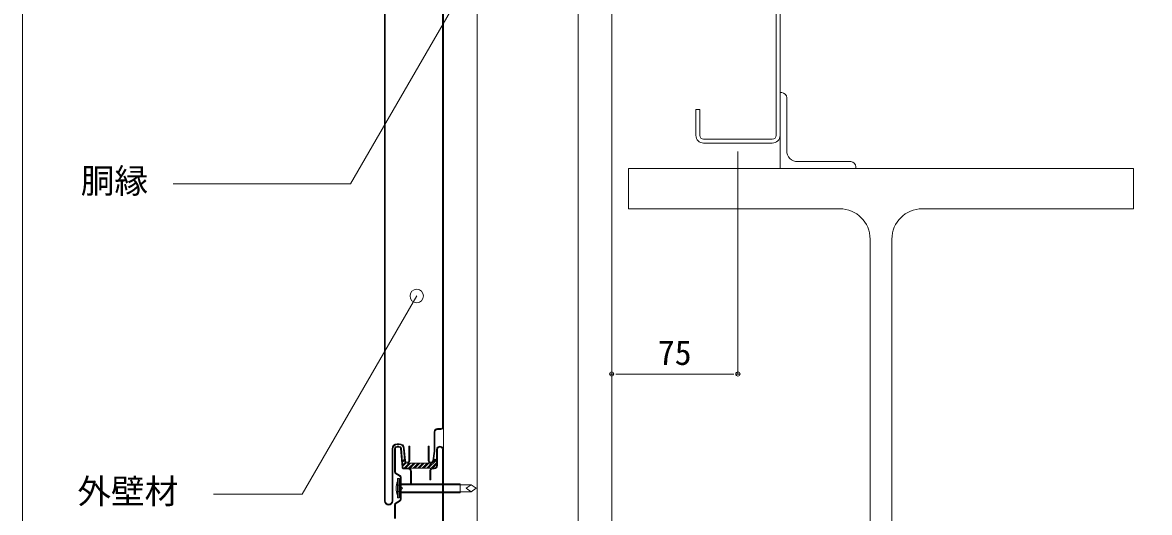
# Model space of a CAD drawing. Units: millimetres, scale not verified. Extents: x -1380 to 1380, y -955 to 955.
# Drawn here: x -900 to -230, y -464 to -173 of the extents above; entities that cross this region are included whole.
import ezdxf
from ezdxf.enums import TextEntityAlignment as Align

# ---------------------------------------------------------------- set-up
doc = ezdxf.new("R2010")
doc.units = ezdxf.units.MM
doc.header["$LTSCALE"] = 3
for name, color, linetype, lineweight in [('0-0_0', 7, 'Continuous', 18), ('0-2_MOJI', 7, 'Continuous', 18), ('0-4_KANAMONO', 5, 'Continuous', 18), ('0-6_TEKKOTU', 7, 'Continuous', 18), ('0-8_bo-do', 3, 'Continuous', 18), ('0-B_SUNPO', 7, 'Continuous', 18), ('0-C_doubuti', 5, 'Continuous', 18)]:
    doc.layers.add(name, color=color, linetype=linetype, lineweight=lineweight)
doc.styles.add('ＭＳ ゴシック', font='')
doc.styles.get('ＭＳ ゴシック').set_extended_font_data('MS Gothic')

# ---------------------------------------------------------------- blocks, each defined once
blk = doc.blocks.new('_DOT')
at = {"layer": '0-0_0'}
for p, q in [((-0.5, 0), (-1, 0)), ((0.25, 0), (-0.25, 0))]:
    blk.add_line(p, q, dxfattribs=at)
blk.add_circle((0, 0), 0.25, dxfattribs=at)

msp = doc.modelspace()

# ---------------------------------------------------------------- linework, layer by layer
at = {"layer": '0-0_0'}
msp.add_lwpolyline([(-899.885, -659.69), (900.119, -659.69), (900.119, 540.31), (-899.885, 540.31)], close=True, dxfattribs=at)
at = {"layer": '0-2_MOJI'}
for points in [[(-810.321, -268.788), (-704.994, -268.788), (-637.007, -151.032)], [(-786.349, -453.222), (-733.686, -453.222), (-665.699, -335.466)]]:
    msp.add_lwpolyline(points, dxfattribs=at)
msp.add_circle((-665.699, -335.466), 4, dxfattribs=at)
at = {"layer": '0-4_KANAMONO'}
for p, q in [((-452.185, -240.09), (-452.185, -149.29)), ((-449.885, -149.29), (-449.885, -240.09)), ((-445.885, -249.19), (-445.885, -217.69)), ((-495.285, -242.39), (-454.485, -242.39)), ((-454.485, -244.69), (-495.285, -244.69)), ((-407.885, -255.69), (-439.385, -255.69))]:
    msp.add_line(p, q, dxfattribs=at)
for points in [[(-448.885, -214.69), (-449.885, -214.69), (-449.885, -259.69), (-404.885, -259.69), (-404.885, -258.69)], [(-499.885, -240.09), (-499.885, -224.69), (-497.585, -224.69), (-497.585, -240.09)]]:
    msp.add_lwpolyline(points, dxfattribs=at)
for centre, radius, start, end in [((-448.885, -217.69), 3, 0, 90), ((-495.285, -240.09), 4.6, 180, 270), ((-495.285, -240.09), 2.3, 180, 270), ((-454.485, -240.09), 2.3, 270, 0), ((-454.485, -240.09), 4.6, 270, 0), ((-439.385, -249.19), 6.5, 180, 270), ((-407.885, -258.69), 3, 0, 90)]:
    msp.add_arc(centre, radius, start, end, dxfattribs=at)
at = {"layer": '0-6_TEKKOTU'}
for p, q in [((-396.385, -659.69), (-396.385, -301.69)), ((-383.385, -301.69), (-383.385, -659.69))]:
    msp.add_line(p, q, dxfattribs=at)
msp.add_lwpolyline([(-414.385, -283.69), (-539.885, -283.69), (-539.885, -259.69), (-239.885, -259.69), (-239.885, -283.69), (-365.385, -283.69)], dxfattribs=at)
for centre, start, end in [((-414.385, -301.69), 0, 90), ((-365.385, -301.69), 90, 180)]:
    msp.add_arc(centre, 18, start, end, dxfattribs=at)
at = {"layer": '0-8_bo-do'}
for p, q in [((-650.385, 173.31), (-650.385, -413.19)), ((-650.385, 173.31), (-650.385, -413.19)), ((-649.885, -413.19), (-649.885, 173.31)), ((-649.885, -413.19), (-649.885, 173.31)), ((-684.885, 128.31), (-684.885, -457.19)), ((-684.885, 128.31), (-684.885, -457.19)), ((-684.385, -457.19), (-684.385, 128.31)), ((-684.385, -457.19), (-684.385, 128.31)), ((-651.385, -414.19), (-653.385, -414.19)), ((-651.385, -414.19), (-653.385, -414.19)), ((-653.385, -414.69), (-651.385, -414.69)), ((-653.385, -414.69), (-651.385, -414.69)), ((-680.385, -426.19), (-680.385, -457.19)), ((-680.385, -426.19), (-680.385, -457.19)), ((-679.885, -457.19), (-679.885, -426.19)), ((-679.885, -457.19), (-679.885, -426.19)), ((-678.885, -426.19), (-678.885, -439.824)), ((-678.885, -426.19), (-678.885, -439.824)), ((-678.385, -439.824), (-678.385, -426.19)), ((-678.385, -439.824), (-678.385, -426.19)), ((-676.068, -423.19), (-677.385, -423.19)), ((-676.068, -423.19), (-677.385, -423.19)), ((-677.385, -423.69), (-676.068, -423.69)), ((-677.385, -423.69), (-676.068, -423.69)), ((-676.274, -424.69), (-677.385, -424.69)), ((-676.274, -424.69), (-677.385, -424.69)), ((-677.385, -425.19), (-676.274, -425.19)), ((-677.385, -425.19), (-676.274, -425.19)), ((-675.276, -426.114), (-674.433, -437.082)), ((-675.276, -426.114), (-674.433, -437.082)), ((-673.934, -437.044), (-674.778, -426.075)), ((-673.934, -437.044), (-674.778, -426.075)), ((-673.578, -425.964), (-672.909, -433.326)), ((-673.578, -425.964), (-672.909, -433.326)), ((-672.411, -433.281), (-673.08, -425.919)), ((-672.411, -433.281), (-673.08, -425.919)), ((-658.885, -424.69), (-658.885, -433.19)), ((-658.885, -424.69), (-658.885, -433.19)), ((-653.885, -426.69), (-653.885, -436.19)), ((-653.885, -426.69), (-653.885, -436.19)), ((-653.385, -436.19), (-653.385, -426.69)), ((-653.385, -436.19), (-653.385, -426.69)), ((-650.385, -426.69), (-650.385, -659.69)), ((-650.385, -426.69), (-650.385, -659.69)), ((-649.885, -659.69), (-649.885, -426.69)), ((-649.885, -659.69), (-649.885, -426.69)), ((-673.934, -437.044), (-674.212, -433.426)), ((-673.934, -437.044), (-674.212, -433.426)), ((-674.21, -433.303), (-673.634, -432.727)), ((-674.21, -433.303), (-673.634, -432.727)), ((-674.157, -434.147), (-673.019, -433.009)), ((-674.157, -434.147), (-673.019, -433.009)), ((-674.029, -435.815), (-672.47, -434.256)), ((-674.029, -435.815), (-672.47, -434.256)), ((-673.965, -436.649), (-671.919, -434.603)), ((-673.965, -436.649), (-671.919, -434.603)), ((-673.21, -437.69), (-670.21, -434.69)), ((-673.21, -437.69), (-670.21, -434.69)), ((-672.312, -437.69), (-669.312, -434.69)), ((-672.312, -437.69), (-669.312, -434.69)), ((-671.385, -434.19), (-671.415, -434.19)), ((-671.385, -434.19), (-671.415, -434.19)), ((-671.415, -434.69), (-657.185, -434.69)), ((-671.415, -434.69), (-671.385, -434.69)), ((-671.415, -434.69), (-657.185, -434.69)), ((-671.415, -434.69), (-671.385, -434.69)), ((-670.516, -437.69), (-667.516, -434.69)), ((-670.516, -437.69), (-667.516, -434.69)), ((-669.618, -437.69), (-666.618, -434.69)), ((-669.618, -437.69), (-666.618, -434.69)), ((-667.822, -437.69), (-664.822, -434.69)), ((-667.822, -437.69), (-664.822, -434.69)), ((-666.924, -437.69), (-663.924, -434.69)), ((-666.924, -437.69), (-663.924, -434.69)), ((-665.128, -437.69), (-662.128, -434.69)), ((-665.128, -437.69), (-662.128, -434.69)), ((-664.23, -437.69), (-661.23, -434.69)), ((-664.23, -437.69), (-661.23, -434.69)), ((-662.434, -437.69), (-659.434, -434.69)), ((-662.434, -437.69), (-659.434, -434.69)), ((-661.535, -437.69), (-658.535, -434.69)), ((-661.535, -437.69), (-658.535, -434.69)), ((-659.739, -437.69), (-656.635, -434.586)), ((-659.739, -437.69), (-656.635, -434.586)), ((-658.841, -437.69), (-654.042, -432.891)), ((-658.841, -437.69), (-654.042, -432.891)), ((-657.185, -434.19), (-657.385, -434.19)), ((-657.185, -434.19), (-657.385, -434.19)), ((-657.385, -434.69), (-657.185, -434.69)), ((-657.385, -434.69), (-657.185, -434.69)), ((-657.045, -437.69), (-653.885, -434.529)), ((-657.045, -437.69), (-653.885, -434.529)), ((-655.79, -433.741), (-654.571, -432.522)), ((-655.79, -433.741), (-654.571, -432.522)), ((-653.885, -433.402), (-653.885, -436.19)), ((-653.885, -433.402), (-653.885, -436.19)), ((-678.135, -441.123), (-676.135, -442.278)), ((-678.135, -441.123), (-676.135, -442.278)), ((-675.885, -441.845), (-677.885, -440.69)), ((-675.885, -441.845), (-677.885, -440.69)), ((-670.885, -437.69), (-673.236, -437.69)), ((-670.885, -437.69), (-673.236, -437.69)), ((-673.236, -438.19), (-670.885, -438.19)), ((-673.236, -438.19), (-670.885, -438.19)), ((-655.385, -437.69), (-656.385, -437.69)), ((-655.385, -437.69), (-656.385, -437.69)), ((-656.385, -438.19), (-655.385, -438.19)), ((-656.385, -438.19), (-655.385, -438.19)), ((-656.147, -437.69), (-653.885, -435.427)), ((-656.147, -437.69), (-653.885, -435.427)), ((-675.784, -448.39), (-677.668, -447.159)), ((-675.784, -448.39), (-677.668, -447.159)), ((-677.084, -443.94), (-677.084, -455.44)), ((-677.084, -443.94), (-676.303, -443.94)), ((-677.084, -443.94), (-677.084, -455.44)), ((-677.084, -443.94), (-676.303, -443.94)), ((-676.303, -443.94), (-676.303, -455.44)), ((-676.303, -443.94), (-675.784, -444.44)), ((-676.303, -443.94), (-676.303, -455.44)), ((-676.303, -443.94), (-675.784, -444.44)), ((-675.784, -443.94), (-675.784, -455.44)), ((-675.784, -443.94), (-675.385, -443.94)), ((-675.784, -443.94), (-675.784, -455.44)), ((-675.784, -443.94), (-675.385, -443.94)), ((-675.385, -443.94), (-675.385, -455.44)), ((-675.385, -443.94), (-675.385, -455.44)), ((-639.885, -447.042), (-675.385, -447.042)), ((-675.385, -447.675), (-639.802, -447.675)), ((-675.385, -447.675), (-639.802, -447.675)), ((-639.885, -447.042), (-675.384, -447.042)), ((-649.885, -447.042), (-639.885, -447.042)), ((-649.885, -447.042), (-639.885, -447.042)), ((-639.885, -447.042), (-639.885, -452.339)), ((-639.885, -447.042), (-639.885, -452.339)), ((-639.885, -447.675), (-633.313, -447.675)), ((-639.885, -447.675), (-633.313, -447.675)), ((-636.242, -449.69), (-633.313, -447.675)), ((-636.242, -449.69), (-633.313, -447.675)), ((-630.385, -449.69), (-633.313, -447.675)), ((-630.385, -449.69), (-633.313, -447.675)), ((-677.668, -452.222), (-675.784, -450.99)), ((-677.668, -452.222), (-675.784, -450.99)), ((-676.303, -455.44), (-675.784, -454.94)), ((-676.303, -455.44), (-675.784, -454.94)), ((-675.385, -451.705), (-638.383, -451.705)), ((-675.385, -451.705), (-638.383, -451.705)), ((-639.885, -452.339), (-675.385, -452.339)), ((-639.885, -452.339), (-675.384, -452.339)), ((-639.885, -452.339), (-649.885, -452.339)), ((-639.885, -452.339), (-649.885, -452.339)), ((-639.885, -451.705), (-633.313, -451.705)), ((-639.885, -451.705), (-633.313, -451.705)), ((-633.313, -451.705), (-636.242, -449.69)), ((-633.313, -451.705), (-636.242, -449.69)), ((-633.313, -451.705), (-630.385, -449.69)), ((-633.313, -451.705), (-630.385, -449.69)), ((-678.885, -459.556), (-678.885, -467.69)), ((-678.885, -459.556), (-678.885, -467.69)), ((-678.385, -467.69), (-678.385, -459.556)), ((-678.385, -467.69), (-678.385, -459.556)), ((-676.135, -457.103), (-678.135, -458.257)), ((-676.135, -457.103), (-678.135, -458.257)), ((-677.885, -458.69), (-675.885, -457.536)), ((-677.885, -458.69), (-675.885, -457.536)), ((-677.084, -455.44), (-676.303, -455.44)), ((-677.084, -455.44), (-676.303, -455.44)), ((-675.784, -455.44), (-675.385, -455.44)), ((-675.784, -455.44), (-675.385, -455.44))]:
    msp.add_line(p, q, dxfattribs=at)
for points in [[(-655.385, -416.19), (-655.385, -427.655), (-656.195, -433.332)], [(-655.385, -416.19), (-655.385, -427.655), (-656.195, -433.332)], [(-655.701, -433.402), (-654.885, -427.69), (-654.885, -416.19)], [(-655.701, -433.402), (-654.885, -427.69), (-654.885, -416.19)], [(-669.885, -433.19), (-669.885, -424.69), (-670.385, -424.69), (-670.385, -433.19)], [(-669.885, -433.19), (-669.885, -424.69), (-670.385, -424.69), (-670.385, -433.19)], [(-658.385, -433.19), (-658.385, -424.69), (-658.885, -424.69)], [(-658.385, -433.19), (-658.385, -424.69), (-658.885, -424.69)], [(-655.385, -437.69), (-656.385, -437.69), (-670.885, -437.69), (-673.236, -437.69)], [(-655.385, -437.69), (-656.385, -437.69), (-670.885, -437.69), (-673.236, -437.69)], [(-669.385, -439.69), (-669.385, -446.69), (-668.885, -446.69), (-668.885, -439.69)], [(-669.385, -439.69), (-669.385, -446.69), (-668.885, -446.69), (-668.885, -439.69)], [(-657.885, -439.19), (-657.885, -444.69), (-657.385, -444.69), (-657.385, -439.19)], [(-657.885, -439.19), (-657.885, -444.69), (-657.385, -444.69), (-657.385, -439.19)], [(-675.385, -443.577), (-675.385, -449.19), (-674.884, -449.69), (-675.385, -450.19), (-675.385, -455.804)], [(-675.385, -443.577), (-675.385, -449.19), (-674.885, -449.69), (-675.385, -450.19), (-675.385, -455.804)], [(-674.885, -455.804), (-674.885, -450.397), (-674.177, -449.69), (-674.885, -448.983), (-674.885, -443.577)], [(-674.885, -455.804), (-674.885, -450.397), (-674.177, -449.69), (-674.885, -448.983), (-674.885, -443.577)]]:
    msp.add_lwpolyline(points, dxfattribs=at)
for centre, radius, start, end in [((-653.385, -416.19), 2, 90, 180), ((-653.385, -416.19), 2, 90, 180), ((-653.385, -416.19), 1.5, 90, 180), ((-653.385, -416.19), 1.5, 90, 180), ((-651.385, -413.19), 1.5, 270, 360), ((-651.385, -413.19), 1, 270, 360), ((-651.385, -413.19), 1.5, 270, 360), ((-651.385, -413.19), 1, 270, 360), ((-677.385, -426.19), 3, 90, 180), ((-677.385, -426.19), 3, 90, 180), ((-677.385, -426.19), 2.5, 90, 180), ((-677.385, -426.19), 2.5, 90, 180), ((-677.385, -426.19), 1.5, 90, 180), ((-677.385, -426.19), 1.5, 90, 180), ((-677.385, -426.19), 1, 90, 180), ((-677.385, -426.19), 1, 90, 180), ((-676.274, -426.19), 1.5, 4.39871, 90), ((-676.274, -426.19), 1.5, 4.39871, 90), ((-676.274, -426.19), 1, 4.39871, 90), ((-676.274, -426.19), 1, 4.39871, 90), ((-676.068, -426.19), 3, 5.19444, 90), ((-676.068, -426.19), 3, 5.19444, 90), ((-676.068, -426.19), 2.5, 5.19444, 90), ((-676.068, -426.19), 2.5, 5.19444, 90), ((-651.885, -426.69), 2, 0, 180), ((-651.885, -426.69), 2, 0, 180), ((-651.885, -426.69), 1.5, 0, 180), ((-651.885, -426.69), 1.5, 0, 180), ((-673.561, -433.376), 0.654, 4.39871, 184.39871), ((-673.561, -433.376), 0.654, 4.39871, 184.39871), ((-671.415, -433.19), 1.5, 185.19444, 270), ((-671.415, -433.19), 1.5, 185.19444, 270), ((-671.415, -433.19), 1.5, 185.19444, 270), ((-671.415, -433.19), 1.5, 185.19444, 270), ((-671.415, -433.19), 1, 185.19444, 270), ((-671.415, -433.19), 1, 185.19444, 270), ((-671.385, -433.19), 1.5, 270, 0), ((-671.385, -433.19), 1, 270, 0), ((-671.385, -433.19), 1.5, 270, 0), ((-671.385, -433.19), 1, 270, 0), ((-657.385, -433.19), 1.5, 180, 270), ((-657.385, -433.19), 1.5, 180, 270), ((-657.385, -433.19), 1, 180, 270), ((-657.385, -433.19), 1, 180, 270), ((-657.185, -433.19), 1, 270, 351.8699), ((-657.185, -433.19), 1, 270, 351.8699), ((-657.185, -433.19), 1.5, 270, 351.8699), ((-657.185, -433.19), 1.5, 270, 351.8699), ((-657.185, -433.19), 1.5, 270, 351.8699), ((-657.185, -433.19), 1.5, 270, 351.8699), ((-654.793, -433.402), 0.908, 0, 180), ((-654.793, -433.402), 0.908, 0, 180), ((-677.385, -439.824), 1.5, 180, 240), ((-677.385, -439.824), 1.5, 180, 240), ((-677.385, -439.824), 1, 180, 240), ((-677.385, -439.824), 1, 180, 240), ((-676.885, -443.577), 2, 0, 60), ((-676.885, -443.577), 2, 0, 60), ((-673.236, -436.99), 1.2, 184.39871, 270), ((-673.236, -436.99), 1.2, 184.39871, 270), ((-673.236, -436.99), 0.7, 184.39871, 270), ((-673.236, -436.99), 0.7, 184.39871, 270), ((-673.236, -436.99), 0.7, 184.39871, 270), ((-673.236, -436.99), 0.7, 184.39871, 270), ((-670.885, -439.69), 2, 0, 90), ((-670.885, -439.69), 2, 0, 90), ((-670.885, -439.69), 1.5, 0, 90), ((-670.885, -439.69), 1.5, 0, 90), ((-656.385, -439.19), 1.5, 90, 180), ((-656.385, -439.19), 1.5, 90, 180), ((-656.385, -439.19), 1, 90, 180), ((-656.385, -439.19), 1, 90, 180), ((-655.385, -436.19), 1.5, 270, 0), ((-655.385, -436.19), 1.5, 270, 0), ((-655.385, -436.19), 2, 270, 0), ((-655.385, -436.19), 1.5, 270, 0), ((-655.385, -436.19), 1.5, 270, 0), ((-655.385, -436.19), 2, 270, 0), ((-667.688, -449.69), 10.297, 155.8662, 204.1338), ((-667.688, -449.69), 10.297, 155.8662, 204.1338), ((-676.885, -443.577), 1.5, 360, 60), ((-676.885, -443.577), 1.5, 0, 60), ((-682.385, -457.19), 2.5, 180, 0), ((-682.385, -457.19), 2.5, 180, 0), ((-682.385, -457.19), 2, 180, 0), ((-682.385, -457.19), 2, 180, 0), ((-677.385, -459.556), 1.5, 120, 180), ((-677.385, -459.556), 1.5, 120, 180), ((-677.385, -459.556), 1, 120, 180), ((-677.385, -459.556), 1, 120, 180), ((-676.885, -455.804), 1.5, 300, 0), ((-676.885, -455.804), 1.5, 300, 0), ((-676.885, -455.804), 2, 300, 0), ((-676.885, -455.804), 2, 300, 0)]:
    msp.add_arc(centre, radius, start, end, dxfattribs=at)
at = {"layer": '0-B_SUNPO'}
for p, q in [((-549.885, -249.69), (-549.885, -381.823)), ((-474.885, -249.69), (-474.885, -381.823)), ((-544.885, -381.823), (-479.885, -381.823))]:
    msp.add_line(p, q, dxfattribs=at)
at = {"layer": '0-C_doubuti'}
for p, q in [((-649.885, 540.31), (-649.885, -659.69)), ((-629.885, 540.31), (-629.885, -659.69)), ((-569.885, 540.31), (-569.885, -659.69)), ((-549.885, 540.31), (-549.885, -659.69))]:
    msp.add_line(p, q, dxfattribs=at)

# ---------------------------------------------------------------- block references
at = {"layer": '0-B_SUNPO', "xscale": 5, "yscale": 5, "rotation": 180}
msp.add_blockref('_DOT', (-549.885, -381.823), dxfattribs=at)
at = {"layer": '0-B_SUNPO', "xscale": 5, "yscale": 5}
msp.add_blockref('_DOT', (-474.885, -381.823), dxfattribs=at)

# ---------------------------------------------------------------- texts
at = {"layer": '0-2_MOJI', "style": 'ＭＳ ゴシック'}
for s, p in [('胴縁', (-865.3, -278.788)), ('外壁材', (-867.319, -463.222))]:
    msp.add_text(s, height=14.66, dxfattribs=at).set_placement(p, align=Align.BOTTOM_LEFT)
at = {"layer": '0-B_SUNPO', "style": 'ＭＳ ゴシック'}
msp.add_text('75', height=14.66, dxfattribs=at).set_placement((-522.385, -380.823), align=Align.BOTTOM_LEFT)

doc.saveas('drawing.dxf')
